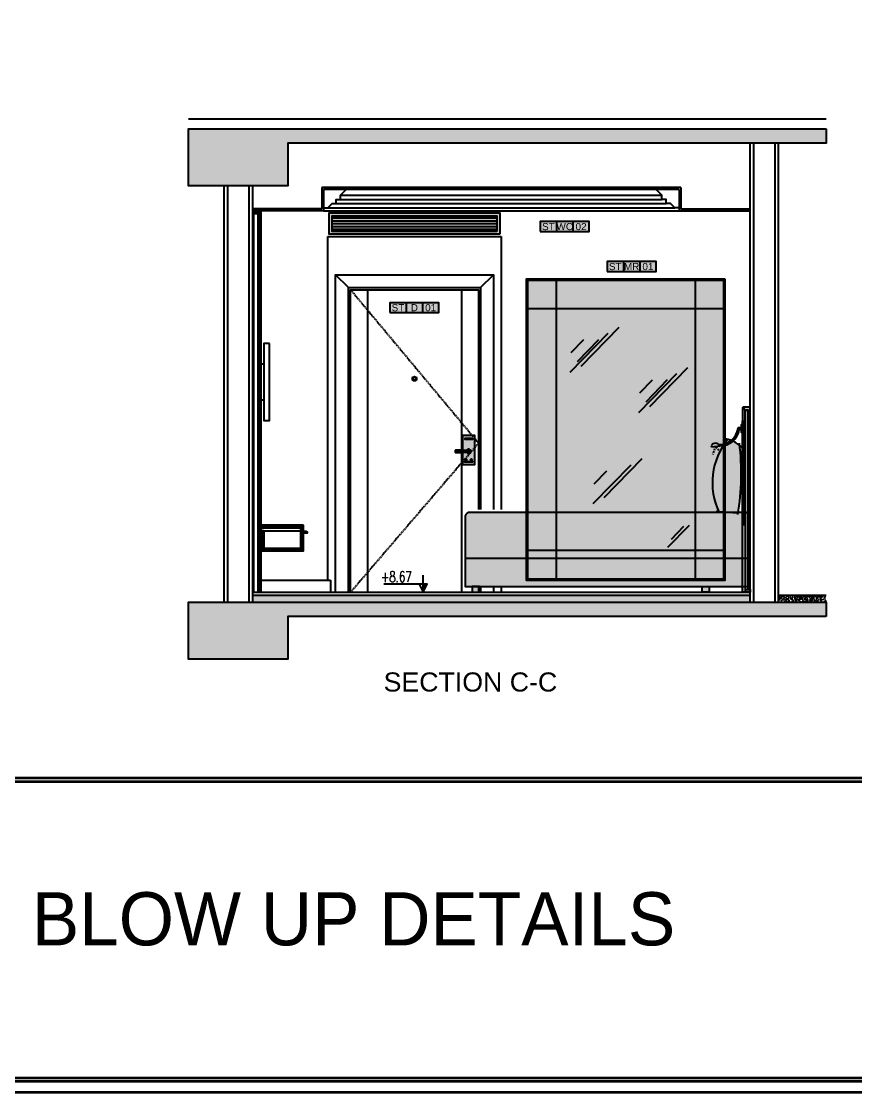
# Model space of a CAD drawing. Header units: centimetres. Extents: x -3207095 to 15275363, y -32656 to 4798027.
# Drawn here: x 707240 to 708810, y 4435733 to 4437748 of the extents above; entities that cross this region are included whole.
import ezdxf
from ezdxf.enums import TextEntityAlignment as Align

# ---------------------------------------------------------------- set-up
doc = ezdxf.new("R2010")
doc.units = ezdxf.units.CM
doc.linetypes.add('DUZ', pattern=[500, 500])
doc.linetypes.add('HIDDEN2', pattern=[0.1875, 0.125, -0.0625])
doc.layers.get('0').update_dxf_attribs({"color": 1, "linetype": 'DUZ'})
for name, color, linetype in [('a_asmatavan', 200, 'Continuous'), ('a_duvar_alcipan', 2, 'Continuous'), ('a_duvar_tarama', 253, 'Continuous'), ('a_gorunus', 233, 'Continuous'), ('a_kolon', 4, 'Continuous'), ('a_kolon_tarama', 252, 'Continuous'), ('a_mobilya', 1, 'Continuous'), ('a_mobilya_tarama', 253, 'Continuous'), ('a_yazi', 105, 'Continuous'), ('a_zemin_kaplama', 30, 'Continuous'), ('LOGO', 7, 'Continuous'), ('yazı', 7, 'Continuous')]:
    doc.layers.add(name, color=color, linetype=linetype)
doc.layers.add('DUVAR', color=7, linetype='Continuous', lineweight=35)
doc.styles.add('ARIEL20S', font='arial.ttf')
doc.styles.add('KOD', font='arial.ttf')
doc.styles.add('TROMANS', font='ROMANS.SHX', dxfattribs={"width": 0.7, "height": 5})

# ---------------------------------------------------------------- blocks, each defined once
blk = doc.blocks.new('a_ayna_140x2105')
h = blk.add_hatch(color=252)
h.paths.add_polyline_path([(1389.999999999985, -10), (10, -10), (10, -2105), (1389.999999999978, -2104.999999999999)], flags=16)
h.paths.add_polyline_path([(1399.999999999985, 0), (0, 0), (0, -2115), (1399.999999999978, -2114.999999999999)])
at = {"layer": 'a_mobilya'}
h = blk.add_hatch(color=256, dxfattribs=at)
h.set_gradient(color1=(173, 173, 173), one_color=1, tint=1, name='HEMISPHERICAL')
h.paths.add_polyline_path([(1389.999999999985, -10), (10, -10), (10, -2105), (1389.999999999978, -2104.999999999999)])
for p, q in [((210, -10), (210, -2105)), ((1189.999999999977, -2104.999999999999), (1189.999999999986, -10)), ((1389.999999999985, -210), (10.00000000000023, -210)), ((387.5459040067144, -611.7467826218383), (653.9438991169518, -337.8937697222684)), ((310.5522564543862, -654.824773069395), (576.9502515646236, -380.9717601698251)), ((316.7093317840845, -515.5826626200053), (405.3677024752906, -424.4432307241061)), ((360.340230509617, -579.3433605957873), (511.940306658762, -423.5008303542675)), ((793.3777605377181, -937.820748166898), (1059.775755647956, -663.9677352673282)), ((870.3714080900463, -894.7427577193414), (1136.769403200284, -620.8897448197715)), ((799.5348358674164, -798.5786377175084), (888.1932065586225, -707.4392058216092)), ((843.1657345929489, -862.3393356932904), (994.7658107420939, -706.4968054517706)), ((549.1713390837758, -1534.865705141001), (815.5693341940132, -1261.012692241431)), ((472.1776915314476, -1577.943695588558), (738.575686641685, -1304.090682688988)), ((478.3347668611459, -1438.701585139168), (566.993137552352, -1347.562153243269)), ((996.6796538919225, -1884.393832646823), (1148.279730041068, -1728.551302405303)), ((1020.870515456343, -1828.333284591766), (1109.528886147549, -1737.193852695867)), ((10, -1905), (1389.999999999979, -1904.999999999999))]:
    blk.add_line(p, q)
for points in [[(1399.999999999985, 0), (0, 0), (0, -2115), (1399.999999999978, -2114.999999999999)], [(1389.999999999985, -10), (10, -10), (10, -2105), (1389.999999999978, -2104.999999999999)]]:
    blk.add_lwpolyline(points, close=True)
blk = doc.blocks.new('a_kapıkolu')
at = {"true_color": 0xffffff}
blk.add_hatch(color=7, dxfattribs=at).paths.add_polyline_path([(1.455191522836685e-11, 100.0000000000182), (-49.00000000004366, 100.0000000000182), (-49.00000000004366, 85), (1.455191522836685e-11, 85), (1.455191522836685e-11, 0), (86.99999999995634, 0), (86.99999999995634, 203.0000000000109), (1.455191522836685e-11, 203.0000000000109)])
for points in [[(1.455191522836685e-11, 100.0000000000182), (-49.00000000004366, 100.0000000000182), (-49.00000000004366, 85), (1.455191522836685e-11, 85), (1.455191522836685e-11, 0), (86.99999999995634, 0), (86.99999999995634, 203.0000000000109), (1.455191522836685e-11, 203.0000000000109)], [(70.99999999995634, 183.9578523442469), (15.99999999995634, 183.9578523442469), (15.99999999995634, 178.9578523442469), (70.99999999995634, 178.9578523442469)], [(70.99999999995634, 17.43171196483672), (15.99999999995634, 17.43171196483672), (15.99999999995634, 22.43171196483672), (70.99999999995634, 22.43171196483672)]]:
    blk.add_lwpolyline(points, close=True)
for points in [[(1.455191522836685e-11, 79.56013656861614), (1.455191522836685e-11, 0), (86.99999999995634, 0), (86.99999999995634, 203.0000000000109), (1.455191522836685e-11, 203.0000000000109), (1.455191522836685e-11, 104.5595307508484)], [(43.49999999995634, 85), (-49.00000000004366, 85), (-49.00000000004366, 100.0000000000182), (43.49999999995634, 100.0000000000182)]]:
    blk.add_lwpolyline(points)
for centre in [(25.12776781270804, 35.21521911945456), (61.87223218732106, 35.21521911945456)]:
    blk.add_circle(centre, 5)
for centre, radius, start, end in [((43.49999999995634, 92.36848638867741), 15.13151361134078, 209.1411592808057, 149.7120728347855), ((43.49999999995634, 92.50000000001819), 7.5, 270, 90)]:
    blk.add_arc(centre, radius, start, end)
blk = doc.blocks.new('KOTKES')
blk.add_hatch(color=256).paths.add_polyline_path([(-25, -1.537460223880771), (-38.75, -1.537460223880771), (-25, -29.03746022388076)])
for p, q in [((-25, -29.03746022388077), (-25, 29.30588516259741)), ((-25, -1.537460223880771), (110.3734866644081, -1.537460223880771))]:
    blk.add_line(p, q)
blk.add_lwpolyline([(-11.25, -1.537460223880771), (-25, -29.03746022388077), (-38.75, -1.537460223880771)], close=True)
at = {"style": 'TROMANS', "width": 0.7}
blk.add_attdef('KESITKOT', (-20.30671453698585, 18.93456793015633), '', height=28, dxfattribs=at)
blk = doc.blocks.new('a_yatak_basi_kesit')
at = {"layer": 'a_mobilya_tarama'}
h = blk.add_hatch(dxfattribs=at)
h.set_pattern_fill('ANSI33', color=256, scale=50, style=0)
h.set_pattern_definition([(45, (0, 0), (-8.838834764831843, 8.838834764831844), []), (45, (8.83883475, 0), (-8.838834764831843, 8.838834764831844), [6.25, -3.125])])
h.paths.add_polyline_path([(0, 1300), (-49.00000000032014, 1300), (-49.00000000032014, 1295), (-34, 1280), (-14, 1280), (0, 1280)])
h.paths.add_polyline_path([(-34.00000000000001, 1280), (-49.00000000032014, 1295), (-54.00000000032014, 1295), (-54.00000000032014, 1280), (-54.00000000032742, 1205), (-49.00000000032742, 1205), (-49.00000000032742, 1200), (-34, 1200)])
h.paths.add_polyline_path([(-34, 474.999999999998), (-54.00000000033623, 474.9999999999982), (-54.00000000034197, 6.821210263296962e-13), (-34, 4.547473508864641e-13)])
h.paths.add_polyline_path([(0, 20), (-34, 20.00000000000045), (-34, 4.547473508864641e-13), (0, 0)])
for p, q in [((-34, 1280), (-49.00000000032014, 1295)), ((-14, 1280), (-34, 1280)), ((-34, 1280), (-34, -2.273736754432321e-13)), ((-14, 20), (-14, 1280)), ((-54.00000000034197, 0), (-54.00000000032742, 1205)), ((-48.99999999989086, 1195.006202839606), (-34.99999999954889, 1195.006202839635)), ((-34, 1200), (-34, 1200)), ((-54.00000000033469, 474.9999999999982), (-34.00000000000728, 474.999999999998)), ((-34, 4.547473508864641e-13), (-54.00000000034197, 6.821210263296962e-13)), ((-34, 20), (-14, 20))]:
    blk.add_line(p, q)
at = {"elevation": 4.432651913332104e-10}
for points in [[(-49.00000000032014, 1300), (-49.00000000032014, 1300), (-49.00000000032014, 1300), (-49.00000000032014, 1295), (-54.00000000032014, 1295), (-54.00000000032014, 1280), (-54.00000000032742, 1205), (-49.00000000032742, 1205), (-49.00000000032742, 1200), (-34, 1200), (-34, 1280)], [(-34, 1280), (-34, 1280), (0, 1280), (0, 1300), (-49.00000000032014, 1300), (-49.00000000032014, 1300)]]:
    blk.add_lwpolyline(points, dxfattribs=at)
blk.add_lwpolyline([(-34, 1190), (-34, 1200), (-49.00000000032742, 1200), (-49.00000000032742, 1190)], close=True, dxfattribs=at)
blk.add_lwpolyline([(-47.99999999941065, 487.5000000001255), (-48.00000000034197, 1182.49999999984, -1.000000000002687), (-35.00000000003638, 1182.499999999709), (-35.00000000002183, 1172.499999999723), (-34, 1172.499999999723), (-34.00000000001455, 1182.499999999709, 0.9999999999995484), (-49.00000000034197, 1182.49999999984), (-48.99999999941792, 487.5000000001546)], format="xyb")
at = {"elevation": 1.424032735639104e-09}
blk.add_lwpolyline([(-47.99999999941065, 487.5000000000091, 1), (-34.99999999911233, 487.5000000002274), (-34.99999999909051, 497.5000000002128), (-33.99999999906868, 497.5000000002128), (-33.99999999909051, 487.5000000002274, -0.9999999999995484), (-48.99999999941792, 487.5000000000964)], format="xyb", dxfattribs=at)
blk.add_lwpolyline([(-34, 20.00000000000045), (-34, 20.00000000000045), (0, 20), (0, 0), (-34, 4.547473508864641e-13), (-34, 2.273736754432321e-13)])
blk = doc.blocks.new('a_yatak_gorunus')
at = {"true_color": 0xffffff}
h = blk.add_hatch(color=7, dxfattribs=at)
edge = h.paths.add_edge_path()
edge.add_arc((1920.000000000007, 529.9999999999952), 30, 0, 90)
edge.add_line((1920.000000000007, 559.9999999999952), (-20, 560.0000000000036))
edge.add_arc((-20, 530.0000000000036), 30, 90, 180)
edge.add_line((-50, 530.0000000000036), (-50, 40))
edge.add_line((-50, 40), (1950.000000000007, 39.99999999999341))
edge.add_line((1950.000000000007, 39.99999999999341), (1950.000000000007, 529.9999999999952))
h = blk.add_hatch(color=7, dxfattribs=at)
h.paths.add_polyline_path([(1666.942552731787, 39.99999999999477), (1666.942552731787, -5.229594535194337e-12), (1616.942552731787, -5.229594535194337e-12), (1616.942552731787, 39.99999999999477)])
h.paths.add_polyline_path([(0, 40), (0, 0), (50, 0), (50, 40)])
blk.add_line((-50, 240), (1950.000000000007, 239.9999999999934))
blk.add_lwpolyline([(1950.000000000007, 529.9999999999952, 0.414213562373095), (1920.000000000007, 559.9999999999952), (-20, 560.0000000000036, 0.414213562373095), (-50, 530.0000000000036), (-50, 40), (1950.000000000007, 39.99999999999341)], format="xyb", close=True)
blk.add_lwpolyline([(0, 40), (0, 0), (50, 0), (50, 40), (0, 40)])
at = {"elevation": -9.039500896671956e-10}
blk.add_lwpolyline([(1666.942552731787, 39.99999999999477), (1666.942552731787, -5.229594535194337e-12), (1616.942552731787, -5.229594535194337e-12), (1616.942552731787, 39.99999999999477), (1666.942552731787, 39.99999999999477)], dxfattribs=at)
blk = doc.blocks.new('a_yasyik_kesit')
at = {"true_color": 0xffffff}
blk.add_hatch(color=7, dxfattribs=at).paths.add_polyline_path([(10.97948841381458, 471.2261752227125, 0.119707129223112), (-73.76262203593932, 513.5869868306938, 0.2861264441185652), (-137.4012720804162, 8.261380928911422, 0.0330201906731319), (1.620037437533028e-12, -2.273736754432321e-13, 0.0655848339398439)])
for centre, radius, start, end in [((299.7942824909769, 209.8727514818917), 481.4427252262091, 140.6086010424866, 205.8441453960198), ((-118.5914480063002, 317.9646455926809), 200.6931090728391, 44.38247751496942, 86.98093556178912), ((-1783.030667810308, 277.2853039994418), 1804.46266300141, 350.6761813936442, 6.691323551658441), ((-6.220884223999747, 1043.278679485557), 1043.297226330856, 261.852330695267, 270.3416404394729)]:
    blk.add_arc(centre, radius, start, end)
blk = doc.blocks.new('a_lamba_okuma_kes')
at = {"true_color": 0xffffff}
h = blk.add_hatch(color=7, dxfattribs=at)
h.paths.add_polyline_path([(-20, -5.999999999999773), (-10, -6.000000000000114), (-10, 6.000000000000227), (-20, 6.000000000000227)])
h.paths.add_polyline_path([(-10, -24.99999999999977), (0, -25.00000000000011), (0, 25.00000000000023), (-10, 25.00000000000022)])
h.paths.add_polyline_path([(-218.9328744738892, -121.1284593796643), (-218.4773076759593, -127.4977240743171), (-161.5398540862412, -121.3416312959854, 0.6297922124901564)])
h = blk.add_hatch(color=7, dxfattribs=at)
edge = h.paths.add_edge_path()
edge.add_line((-20, 5.013533590870338), (-25.79727030747745, 5.013533590870338))
edge.add_arc((-25.79727030747745, 0.013533590870344), 4.999999999999995, 89.99999999999993, 171.1115803703395)
edge.add_arc((-163.3180605953135, 21.52023885791267), 134.1923350362167, 309.62686633066767, 351.1115803703394, ccw=False)
edge.add_arc((-163.3180605996131, 21.52023886310502), 134.1923350429582, 270.00000000074095, 309.62686633066767, ccw=False)
edge.add_line((-163.3180605978778, -112.6720961798532), (-167.6685596834263, -112.6015563157081))
edge.add_line((-167.6685596834263, -112.6015563157081), (-161.5398540861047, -121.3416312962732))
edge.add_line((-161.5398540861047, -121.3416312962732), (-159.1832783096834, -121.0868376899314))
edge.add_arc((-154.8327792236379, 13.03495748404931), 134.1923350381418, 268.1421522922719, 351.1746398373397)
edge.add_arc((-19.26472318714357, -8.013533591399623), 3.000000003096253, 137.6809632816431, 171.1746398373396, ccw=False)
edge.add_arc((-19.26472319459979, -8.013533584610457), 2.99999999301221, 104.1872866054791, 137.6809632816431, ccw=False)
edge.add_line((-19.99999999999997, -5.105034319093313), (-20, 5.013533590870338))
for p, q in [((-20, 5.013533590870338), (-25.79727030747745, 5.013533590870338)), ((-218.9328744738887, -121.1284593796714), (-218.4773076759593, -127.4977240743171)), ((-218.4773076759593, -127.4977240743171), (-159.1832783096834, -121.0868376899314))]:
    blk.add_line(p, q)
for points in [[(-10, 6.000000000000227), (-20, 6.000000000000227), (-20, -5.999999999999773), (-10, -6.000000000000114), (-10, 6.000000000000227)], [(0, 25.00000000000023), (-10, 25.00000000000023), (-10, -24.99999999999977), (0, -25.00000000000011), (0, 25.00000000000023)]]:
    blk.add_lwpolyline(points)
at = {"linetype": 'HIDDEN2', "ltscale": 100}
blk.add_lwpolyline([(-153.691602613384, -168.9208943657793), (-188.8302929928177, -124.2922808821243), (-211.508666623864, -183.149945342411)], dxfattribs=at)
for centre, radius, start, end in [((-163.3180605978778, 21.52023885828851), 134.1923350381417, 268.1421522924841, 351.1115803703331), ((-25.79727030747745, 0.01353359087033823), 5, 90, 171.1115803703395), ((-154.8327792236378, 13.03495748404919), 134.1923350381417, 268.1421522924841, 351.1746398373397), ((-19.2647231908486, -8.01353359086977), 3, 104.1872866456371, 171.1746398373332), ((-190.2874207166169, -134.9811482696965), 31.81916105814299, 25.3823817708989, 154.1919987064473)]:
    blk.add_arc(centre, radius, start, end)
blk = doc.blocks.new('a_menfez1')
at = {"ltscale": 5, "true_color": 0xffffff}
blk.add_hatch(color=7, dxfattribs=at).paths.add_polyline_path([(600, 0), (-600, 0), (-600, 150), (600, 150)])
for p, q in [((-580, 115), (580, 115)), ((-580, 95), (580, 95)), ((-580, 75), (580, 75)), ((-580, 55), (580, 55)), ((-580, 35), (580, 35))]:
    blk.add_line(p, q)
blk.add_lwpolyline([(600, 0), (-600, 0), (-600, 150), (600, 150), (600, 0)])
blk.add_lwpolyline([(580, 20), (-580, 20), (-580, 130), (580, 130)], close=True)

msp = doc.modelspace()

# ---------------------------------------------------------------- hatches: boundary and pattern name
for points in [[(708216.340936848, 4437352.589578116), (708308.7090065521, 4437352.589578116), (708308.7090065521, 4437371.266181951), (708216.340936848, 4437371.266181951)], [(708342.2200488914, 4437277.373075549), (708434.5881185962, 4437277.373075549), (708434.5881185962, 4437296.049679384), (708342.2200488914, 4437296.049679384)], [(707933.2373073511, 4437200.029061873), (708025.6053770559, 4437200.029061873), (708025.6053770559, 4437218.705665708), (707933.2373073511, 4437218.705665708)]]:
    msp.add_hatch(color=255).paths.add_polyline_path(points)
at = {"layer": 'a_kolon_tarama'}
for points in [[(708754.9939281351, 4437545.608409749), (708754.9939281351, 4437518.83505621), (707741.4058191816, 4437518.83505621), (707741.4058191816, 4437438.514995599), (707553.9923444188, 4437438.514995599), (707553.9923444188, 4437545.608409749)], [(708754.9939281351, 4436628.621051086), (707741.4058191816, 4436628.621051086), (707741.4058191816, 4436548.300990473), (707553.9923444188, 4436548.300990473), (707553.9923444188, 4436655.394404624), (708754.9939281351, 4436655.394404624)]]:
    msp.add_hatch(color=256, dxfattribs=at).paths.add_polyline_path(points)
h = msp.add_hatch(dxfattribs=at)
h.set_pattern_fill('AR-CONC', color=256, scale=1.338667676878611, style=0)
h.set_pattern_definition([(49.99999999999999, (694608.9321019414, 4437193.723840157), (9.601730223596789, -0.840042547563236), [1.004000757658958, -11.04400833424854]), (355, (694608.9321019414, 4437193.723840157), (-1.857419254315238, 10.0693529618656), [0.8032006061271668, -8.835206667398834]), (100.4513999999999, (694609.7322461016, 4437193.653836675), (7.744318100715908, 9.2293043011899), [0.853269320711009, -9.385962822327988]), (46.1842, (694608.9321019414, 4437196.401175512), (14.28681095233184, -2.215749543910642), [1.506001136488437, -16.56601250137281]), (96.63559999999993, (694610.1226693995, 4437196.216528969), (12.5120275270196, 13.04020107244233), [1.279904021226546, -14.0789419845303]), (351.1842, (694608.9321019414, 4437196.401175512), (12.51201734758876, 13.04021084504947), [1.204800909190751, -13.25281000109825]), (21, (694610.2707696182, 4437195.731841672), (7.990601767718809, -5.389728950344126), [1.004000757658958, -11.04400833424854]), (326.0000000000001, (694610.2707696182, 4437195.731841672), (3.257183701324119, 9.707349261912906), [0.8032006061271666, -8.83520666739883]), (71.4514, (694610.9366528133, 4437195.282697167), (11.24778874264023, 4.317611507532164), [0.8532693207110127, -9.38596282232803]), (37.49999999999999, (694608.9321019414, 4437193.723840157), (0.1627800526877753, 4.456342419555297), [0, -8.728113253248546, 0, -8.969073435086695, 0, -8.868673359320802]), (7.500000000000003, (694608.9321019414, 4437193.723840157), (3.521626865452118, 5.279862100792752), [0, -5.11371052567629, 0, -8.52731310171675, 0, -3.380135884118492]), (327.5, (694605.9468730218, 4437193.723840157), (7.146108404965996, -0.3019347774695725), [0, -3.346669192196527, 0, -10.44160787965317, 0, -13.85521045569362]), (317.5, (694604.608205345, 4437193.723840157), (7.806924745013083, 1.340073041427781), [0, -4.350669949855486, 0, -6.934298566231204, 0, -9.83920742505779])])
h.paths.add_polyline_path([(707674.472435338, 4436668.781081393), (707674.472435338, 4436655.394404624), (708611.5398091525, 4436655.394404624), (708611.5398091525, 4436668.781081393)])
h = msp.add_hatch(dxfattribs=at)
h.set_pattern_fill('AR-CONC', color=256, scale=1.338667676878611, style=0)
h.set_pattern_definition([(49.99999999999999, (695599.5461828315, 4437193.723840157), (9.601730223596789, -0.840042547563236), [1.004000757658958, -11.04400833424854]), (355, (695599.5461828315, 4437193.723840157), (-1.857419254315238, 10.0693529618656), [0.8032006061271668, -8.835206667398834]), (100.4513999999999, (695600.3463269912, 4437193.653836675), (7.744318100715908, 9.2293043011899), [0.853269320711009, -9.385962822327985]), (46.1842, (695599.5461828315, 4437196.401175512), (14.28681095233184, -2.215749543910642), [1.506001136488437, -16.56601250137281]), (96.63559999999993, (695600.7367502896, 4437196.216528969), (12.5120275270196, 13.04020107244233), [1.279904021226546, -14.0789419845303]), (351.1842, (695599.5461828315, 4437196.401175512), (12.51201734758876, 13.04021084504947), [1.204800909190751, -13.25281000109825]), (21, (695600.8848505083, 4437195.731841672), (7.990601767718809, -5.389728950344126), [1.004000757658958, -11.04400833424854]), (326.0000000000001, (695600.8848505083, 4437195.731841672), (3.257183701324119, 9.707349261912906), [0.8032006061271666, -8.83520666739883]), (71.4514, (695601.5507337034, 4437195.282697167), (11.24778874264023, 4.317611507532164), [0.8532693207110127, -9.38596282232803]), (37.49999999999999, (695599.5461828315, 4437193.723840157), (0.1627800526877753, 4.456342419555297), [0, -8.728113253248546, 0, -8.969073435086695, 0, -8.868673359320802]), (7.500000000000003, (695599.5461828315, 4437193.723840157), (3.521626865452118, 5.279862100792752), [0, -5.11371052567629, 0, -8.52731310171675, 0, -3.380135884118492]), (327.5, (695596.5609539119, 4437193.723840157), (7.146108404965996, -0.3019347774695725), [0, -3.346669192196527, 0, -10.44160787965317, 0, -13.85521045569362]), (317.5, (695595.2222862351, 4437193.723840157), (7.806924745013083, 1.340073041427781), [0, -4.350669949855486, 0, -6.934298566231204, 0, -9.83920742505779])])
h.paths.add_polyline_path([(708754.9939281351, 4436655.394404624), (708754.9939281351, 4436668.781081393), (708665.0865162283, 4436668.781081393), (708665.0865162283, 4436655.394404624)])
at = {"layer": 'a_mobilya_tarama'}
h = msp.add_hatch(dxfattribs=at)
h.set_pattern_fill('ANSI31', color=256, scale=13.38667676878611, style=0)
h.set_pattern_definition([(45, (689729.8227448491, 4435783.835213289), (-1.183226240095135, 1.183226240095135), [])])
h.paths.add_polyline_path([(707689.1977797833, 4437390.322959231), (707689.1977797833, 4437391.661626905), (707677.1497706915, 4437391.661626905), (707677.1497706915, 4437386.306956202), (707685.1817767529, 4437386.306956202)])
h.paths.add_polyline_path([(707690.5364474601, 4437390.322959231), (707689.1977797833, 4437390.322959231), (707685.1817767529, 4437386.306956202), (707685.1817767529, 4437360.336803269), (707690.5364474601, 4437360.336803269)])
h.paths.add_polyline_path([(707689.1977797833, 4437360.336803269), (707685.1817767529, 4437360.336803269), (707685.1817767529, 4437294.474353563), (707689.1977797833, 4437294.474353563)])
h = msp.add_hatch(dxfattribs=at)
h.set_pattern_fill('ANSI31', color=256, scale=13.38667676878611, style=0)
h.set_pattern_definition([(45, (692325.6481757273, 4437193.723840157), (-1.183226240095135, 1.183226240095135), [])])
h.paths.add_polyline_path([(707690.5364474601, 4437294.474353563), (707685.1817767529, 4437294.474353563), (707685.1817767529, 4436674.1357521), (707689.1977797833, 4436674.1357521), (707689.1977797833, 4436675.474419778), (707690.5364474601, 4436675.474419778)])
h.paths.add_polyline_path([(707770.8565080732, 4436794.615843017), (707770.8565080732, 4436799.970513726), (707690.5364474601, 4436799.970513726), (707690.5364474601, 4436794.615843017)])
h.paths.add_polyline_path([(707695.8911181679, 4436757.133148067), (707695.8911181679, 4436789.26117231), (707690.5364474601, 4436789.26117231), (707690.5364474601, 4436751.778477358), (707765.5018373656, 4436751.778477358), (707765.5018373656, 4436757.133148067)])
h.paths.add_polyline_path([(707765.5018373656, 4436751.778477358), (707770.8565080732, 4436751.778477358), (707770.8565080732, 4436794.615843017), (707765.5018373656, 4436794.615843017)])

# ---------------------------------------------------------------- linework, layer by layer
at = {"layer": 'a_asmatavan'}
for p, q in [((707804.992533834, 4437435.168326404), (707804.992533834, 4437395.0082961)), ((708481.0197106572, 4437435.168326404), (707804.992533834, 4437435.168326404)), ((707808.3392030257, 4437431.821657212), (707808.3392030257, 4437391.661626905)), ((708477.673041465, 4437431.821657212), (707808.3392030257, 4437431.821657212)), ((708477.673041465, 4437431.821657212), (708477.673041465, 4437391.661626905)), ((708481.0197106572, 4437435.168326404), (708481.0197106572, 4437395.0082961)), ((707804.992533834, 4437395.0082961), (707674.472435338, 4437395.0082961)), ((707808.3392030257, 4437391.661626905), (707674.472435338, 4437391.661626905)), ((708477.673041465, 4437391.661626905), (708611.5398091525, 4437391.661626905)), ((708481.0197106572, 4437395.0082961), (708611.5398091525, 4437395.0082961))]:
    msp.add_line(p, q, dxfattribs=at)
for points in [[(707808.3392030257, 4437397.016297612), (707816.3712090869, 4437397.016297612), (707816.3712090869, 4437397.016297612), (707816.3712090869, 4437397.016297612), (707824.4032151483, 4437405.048303677), (707832.4352212097, 4437405.048303677), (707832.4352212097, 4437413.080309737), (707840.4672272708, 4437413.080309737), (707840.4672272708, 4437421.112315798), (707851.1765686858, 4437431.821657212)], [(708477.673041465, 4437397.016297612), (708469.6410354036, 4437397.016297612), (708469.6410354036, 4437397.016297612), (708469.6410354036, 4437397.016297612), (708461.6090293429, 4437405.048303677), (708453.5770232815, 4437405.048303677), (708453.5770232815, 4437413.080309737), (708445.5450172196, 4437413.080309737), (708445.5450172196, 4437421.112315798), (708434.8356758049, 4437431.821657212)]]:
    msp.add_lwpolyline(points, dxfattribs=at)
at = {"layer": 'a_duvar_alcipan'}
for p, q in [((708611.5398091525, 4436655.394404624), (708611.5398091525, 4437518.83505621)), ((708665.0865162283, 4436655.394404624), (708665.0865162283, 4437518.83505621)), ((707620.9257282629, 4437438.514995599), (707620.9257282629, 4436655.394404624)), ((707674.472435338, 4437438.514995599), (707674.472435338, 4436655.394404624))]:
    msp.add_line(p, q, dxfattribs=at)
at = {"layer": 'a_duvar_alcipan', "color": 1}
for p, q in [((708618.2331475371, 4436655.394404624), (708618.2331475371, 4437518.83505621)), ((708658.3931778432, 4436655.394404624), (708658.3931778432, 4437518.83505621)), ((707627.619066647, 4437438.514995599), (707627.619066647, 4436655.394404624)), ((707667.7790969536, 4437438.514995599), (707667.7790969536, 4436655.394404624))]:
    msp.add_line(p, q, dxfattribs=at)
at = {"layer": 'a_duvar_tarama'}
for p, q in [((707776.2111787803, 4436788.19023817), (707770.8565080732, 4436788.19023817)), ((707776.2111787803, 4436784.977435743), (707770.8565080732, 4436784.977435743))]:
    msp.add_line(p, q, dxfattribs=at)
msp.add_circle((707776.2111787803, 4436786.583836958), 1.606401212254333, dxfattribs=at)
at = {"layer": 'a_gorunus'}
for p, q in [((707840.4672272708, 4437421.112315798), (708445.5450172196, 4437421.112315798)), ((707840.4672272708, 4437413.080309737), (708445.5450172196, 4437413.080309737)), ((707808.3392030257, 4437391.661626905), (708477.673041465, 4437391.661626905)), ((707816.3712090869, 4437397.016297612), (708469.6410354036, 4437397.016297612)), ((707832.4352212097, 4437405.048303677), (708453.5770232815, 4437405.048303677)), ((707816.3712090869, 4436696.893102607), (707816.3712090869, 4437343.469590539)), ((707816.3712090869, 4437343.469590539), (708143.006122245, 4437343.469590539)), ((708143.006122245, 4437343.469590539), (708143.006122245, 4436829.860131074)), ((707855.1925717168, 4437247.058636213), (707831.0965535329, 4437271.154654399)), ((708104.1847596152, 4437247.058636213), (708128.2807777997, 4437271.154654399)), ((707891.3365989923, 4437243.042633183), (707891.3365989923, 4436674.1357521)), ((708068.0407323402, 4437243.042633183), (708068.0407323402, 4436674.1357521)), ((707690.5364474601, 4436696.893102607), (707821.7258797947, 4436696.893102607)), ((707821.7258797947, 4436696.893102607), (707821.7258797947, 4436674.1357521)), ((708143.006122245, 4436684.845093515), (708143.006122245, 4436674.1357521))]:
    msp.add_line(p, q, dxfattribs=at)
for points in [[(707831.0965535329, 4436674.1357521), (707831.0965535329, 4437271.154654399), (708128.2807777997, 4437271.154654399), (708128.2807777997, 4436829.860131074)], [(707855.1925717168, 4436674.1357521), (707855.1925717168, 4437247.058636213), (708104.1847596152, 4437247.058636213), (708104.1847596152, 4436829.860131074)], [(707859.2085747472, 4436674.1357521), (707859.2085747472, 4437243.042633183), (708100.1687565853, 4437243.042633183), (708100.1687565853, 4436829.860131074)], [(708100.1687565853, 4436684.845093515), (708100.1687565853, 4436674.1357521)], [(708104.1847596152, 4436684.845093515), (708104.1847596152, 4436674.1357521)], [(708128.2807777997, 4436684.845093515), (708128.2807777997, 4436674.1357521)]]:
    msp.add_lwpolyline(points, dxfattribs=at)
at = {"layer": 'a_gorunus', "linetype": 'HIDDEN2', "ltscale": 10}
msp.add_lwpolyline([(707859.2085747472, 4437243.042633183), (708100.1687565853, 4436954.586630406), (707859.2085747472, 4436674.1357521)], dxfattribs=at)
at = {"layer": 'a_gorunus'}
for radius in [4.016003030635833, 2.677335353757222]:
    msp.add_circle((707979.6886656657, 4437075.736055162), radius, dxfattribs=at)
at = {"layer": 'a_kolon'}
for points in [[(708754.9939281351, 4437545.608409749), (708754.9939281351, 4437518.83505621), (707741.4058191816, 4437518.83505621), (707741.4058191816, 4437438.514995599), (707553.9923444188, 4437438.514995599), (707553.9923444188, 4437545.608409749), (708754.9939281351, 4437545.608409749)], [(708754.9939281351, 4436628.621051086), (707741.4058191816, 4436628.621051086), (707741.4058191816, 4436548.300990473), (707553.9923444188, 4436548.300990473), (707553.9923444188, 4436655.394404624), (708754.9939281351, 4436655.394404624), (708754.9939281351, 4436628.621051086)]]:
    msp.add_lwpolyline(points, dxfattribs=at)
at = {"layer": 'a_mobilya'}
for p, q in [((707685.1817767529, 4437386.306956202), (707689.1977797833, 4437390.322959231)), ((707689.1977797833, 4437390.322959231), (707689.1977797833, 4437391.661626905)), ((707690.5364474601, 4437390.322959231), (707689.1977797833, 4437390.322959231)), ((707690.5364474601, 4437390.322959231), (707690.5364474601, 4436675.474419778)), ((707677.1497706915, 4436674.1357521), (707677.1497706915, 4437386.306956202)), ((707685.1817767529, 4436674.1357521), (707685.1817767529, 4437386.306956202)), ((707770.8565080732, 4436799.970513726), (707690.5364474601, 4436799.970513726)), ((707695.8911181679, 4436789.26117231), (707690.5364474601, 4436789.26117231)), ((707695.8911181679, 4436789.26117231), (707695.8911181679, 4436757.133148067)), ((707695.8911181679, 4436789.26117231), (707765.5018373656, 4436789.26117231)), ((707765.5018373656, 4436751.778477358), (707765.5018373656, 4436794.615843017)), ((707770.8565080732, 4436794.615843017), (707770.8565080732, 4436799.970513726)), ((707695.8911181679, 4436757.133148067), (707765.5018373656, 4436757.133148067))]:
    msp.add_line(p, q, dxfattribs=at)
for points in [[(707689.1977797833, 4437391.661626905), (707677.1497706915, 4437391.661626905), (707677.1497706915, 4437386.306956202), (707685.1817767529, 4437386.306956202), (707689.1977797833, 4437390.322959231)], [(707690.5364474601, 4437360.336803269), (707685.1817767529, 4437360.336803269), (707685.1817767529, 4437294.474353563), (707690.5364474601, 4437294.474353563)], [(707689.1977797833, 4437294.474353563), (707689.1977797833, 4437360.336803269)], [(707706.6004595833, 4437141.66543825), (707695.8911181679, 4437141.66543825), (707695.8911181679, 4436997.089329146), (707706.6004595833, 4436997.089329146), (707706.6004595833, 4437141.66543825)], [(707695.8911181679, 4437102.844075618), (707690.5364474601, 4437102.844075618), (707690.5364474601, 4437035.910691775), (707695.8911181679, 4437035.910691775)], [(707690.5364474601, 4436675.474419778), (707689.1977797833, 4436675.474419778), (707689.1977797833, 4436674.1357521)]]:
    msp.add_lwpolyline(points, dxfattribs=at)
msp.add_lwpolyline([(707690.5364474601, 4436751.778477358), (707770.8565080732, 4436751.778477358), (707770.8565080732, 4436794.615843017), (707690.5364474601, 4436794.615843017)], close=True, dxfattribs=at)
at = {"layer": 'a_yazi'}
for p, q in [((708247.1302934159, 4437371.266181951), (708247.1302934159, 4437352.589578116)), ((708277.9196499842, 4437371.266181951), (708277.9196499842, 4437352.589578116)), ((708373.0094054593, 4437296.049679384), (708373.0094054593, 4437277.373075549)), ((708403.7987620279, 4437296.049679384), (708403.7987620279, 4437277.373075549)), ((707964.026663919, 4437218.705665708), (707964.026663919, 4437200.029061873)), ((707994.8160204876, 4437218.705665708), (707994.8160204876, 4437200.029061873))]:
    msp.add_line(p, q, dxfattribs=at)
for points in [[(708216.340936848, 4437352.589578116), (708308.7090065521, 4437352.589578116), (708308.7090065521, 4437371.266181951), (708216.340936848, 4437371.266181951)], [(708342.2200488914, 4437277.373075549), (708434.5881185962, 4437277.373075549), (708434.5881185962, 4437296.049679384), (708342.2200488914, 4437296.049679384)], [(707933.2373073511, 4437200.029061873), (708025.6053770559, 4437200.029061873), (708025.6053770559, 4437218.705665708), (707933.2373073511, 4437218.705665708)]]:
    msp.add_lwpolyline(points, close=True, dxfattribs=at)
at = {"layer": 'a_zemin_kaplama'}
for p, q in [((707553.9923444188, 4437564.349757224), (708754.9939281351, 4437564.349757224)), ((707674.472435338, 4436674.1357521), (708611.5398091525, 4436674.1357521)), ((707674.472435338, 4436668.781081393), (708611.5398091525, 4436668.781081393)), ((708665.0865162283, 4436668.781081393), (708754.9939281351, 4436668.781081393))]:
    msp.add_line(p, q, dxfattribs=at)
at = {"layer": 'DUVAR'}
for p, q in [((711573.7344307287, 4436324.451407306), (704418.3298583596, 4436324.451407306)), ((711573.7344307287, 4436317.359575883), (704428.3344307565, 4436317.359575883))]:
    msp.add_line(p, q, dxfattribs=at)
for points in [[(704401.0344307567, 4440532.828878578), (711601.0344307285, 4440532.828878578), (711601.0344307285, 4435732.828878596), (704401.0344307567, 4435732.828878596)], [(704422.0344307562, 4440511.828878578), (711580.0344307285, 4440511.828878578), (711580.034430729, 4435753.828878596), (704422.0344307567, 4435753.828878596)], [(704428.3344307558, 4440505.528878579), (711573.7344307282, 4440505.528878579), (711573.7344307287, 4435760.128878595), (704428.3344307565, 4435760.128878595)]]:
    msp.add_lwpolyline(points, close=True, dxfattribs=at)

# ---------------------------------------------------------------- block references
at = {"layer": 'a_gorunus', "xscale": 0.2677335353757222, "yscale": 0.2677335353757222, "zscale": 0.2677335353757222}
msp.add_blockref('a_kapıkolu', (708070.1826006232, 4436914.29273333), dxfattribs=at)
at = {"layer": 'a_mobilya', "xscale": 0.2677335353757222, "yscale": 0.2677335353757222, "zscale": 0.2677335353757222}
for name, p in [('a_menfez1', (707979.6886656657, 4437347.48559357)), ('a_ayna_140x2105', (708189.8898583462, 4437263.14952993)), ('a_yatak_basi_kesit', (708611.5398091525, 4436674.1357521)), ('a_lamba_okuma_kes', (708597.0821982422, 4436982.029317781)), ('a_yasyik_kesit', (708589.050192181, 4436824.06653191)), ('a_yatak_gorunus', (708088.3884810281, 4436674.1357521))]:
    msp.add_blockref(name, p, dxfattribs=at)
at = {"layer": 'a_yazi'}
ref = msp.add_blockref('KOTKES', (707982.2292255927, 4436690.004657103), dxfattribs=dict(at, xscale=-0.546497692434158, yscale=0.5464976924029896, zscale=0.5464976924089242))
ref.add_attrib('KESITKOT', '+8.67', (707916.609902001, 4436693.231260197), dxfattribs={"layer": 'yazı', "height": 20.08001515317916, "style": 'TROMANS', "width": 0.7})

# ---------------------------------------------------------------- texts
at = {"layer": 'a_yazi', "style": 'KOD'}
for tag, text, p in [('ST', 'ST', (708231.7356151319, 4437361.927880036)), ('WC', 'LT', (708262.5249717003, 4437361.927880036)), ('02', '01', (708293.2532109166, 4437361.927880036)), ('ST', 'ST', (708357.6147271753, 4437286.711377466)), ('MR', 'LT', (708388.4040837439, 4437286.711377466)), ('01', '01', (708419.1323229608, 4437286.711377466)), ('ST', 'ST', (707948.631985635, 4437209.367363788)), ('D', 'CG', (707979.4213422036, 4437209.367363788)), ('01', '02', (708010.14958142, 4437209.367363788))]:
    msp.add_attdef(tag, text=text, height=13.38667676878611, dxfattribs=at).set_placement(p, align=Align.MIDDLE)
at = {"layer": 'Defpoints', "insert": (708084.9752659933, 4436504.95631332), "char_height": 35.99999999986356, "width": 461.8109596184691, "attachment_point": 5, "style": 'ARIEL20S'}
msp.add_mtext('SECTION C-C', dxfattribs=at)
at = {"layer": 'LOGO', "insert": (707259.3240834652, 4436109.73945879), "char_height": 99.999999999621, "width": 2088.88466161105, "attachment_point": 1}
msp.add_mtext('{\\fGoudy Old Style|b0|i0|c0|p18;BLOW UP DETAILS}', dxfattribs=at)

doc.saveas('drawing.dxf')
